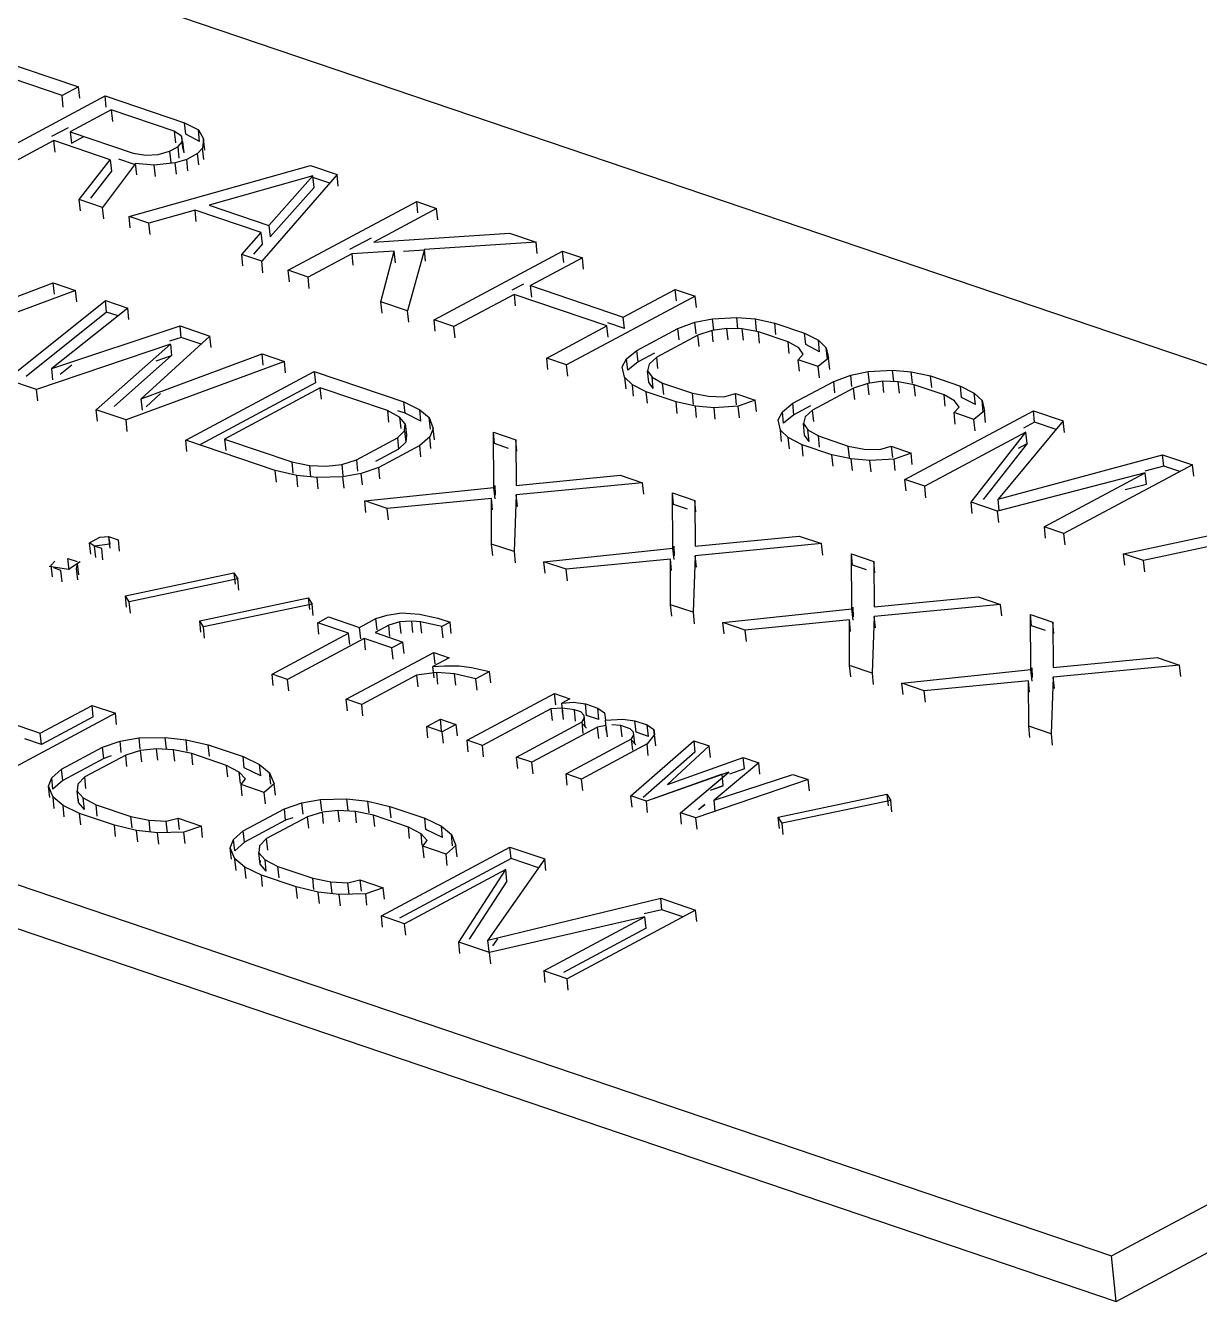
# Model space of a CAD drawing. Header units: millimetres. Extents: x 0 to 594, y 0 to 420.
# Drawn here: x 508.285 to 510.595, y 265.233 to 267.744 of the extents above; entities that cross this region are included whole.
import ezdxf

# ---------------------------------------------------------------- set-up
doc = ezdxf.new("R2010")
doc.units = ezdxf.units.MM
doc.header["$LTSCALE"] = 32.67
doc.layers.add('ASSEM_MEM', color=7, linetype='CONTINUOUS')

msp = doc.modelspace()

# ---------------------------------------------------------------- linework, layer by layer
at = {"layer": 'ASSEM_MEM', "color": 7, "linetype": 'CONTINUOUS'}
for p, q in [((510.4221, 265.3231), (515.6193, 268.1009)), ((510.4314, 265.2335), (515.6286, 268.0112)), ((511.2498, 266.8587), (508.3898, 267.8289)), ((508.1542, 267.703), (508.3891, 267.6233)), ((508.3568, 267.6061), (508.1611, 267.6725)), ((508.1884, 267.4704), (508.4413, 267.6056)), ((508.3891, 267.6233), (508.3568, 267.6061)), ((508.3591, 267.5837), (508.3568, 267.6061)), ((508.3914, 267.6009), (508.3891, 267.6233)), ((508.4413, 267.6056), (508.5979, 267.5525)), ((508.4436, 267.5832), (508.4413, 267.6056)), ((508.4535, 267.578), (508.3728, 267.5348)), ((508.5775, 267.5359), (508.4535, 267.578)), ((508.4535, 267.578), (508.4559, 267.5555)), ((508.3684, 267.543), (508.3361, 267.5258)), ((508.3728, 267.5348), (508.4968, 267.4928)), ((508.3728, 267.5348), (508.3751, 267.5124)), ((508.5917, 267.5264), (508.5775, 267.5359)), ((508.5775, 267.5359), (508.5798, 267.5135)), ((508.5979, 267.5525), (508.6251, 267.5386)), ((508.6002, 267.5301), (508.5979, 267.5525)), ((508.6274, 267.5161), (508.6002, 267.5301)), ((508.6251, 267.5386), (508.6351, 267.5211)), ((508.6274, 267.5161), (508.6251, 267.5386)), ((508.3405, 267.5176), (508.2275, 267.4572)), ((508.4514, 267.4799), (508.3405, 267.5176)), ((508.3428, 267.4951), (508.3405, 267.5176)), ((508.3751, 267.5124), (508.3998, 267.5256)), ((508.5682, 267.4967), (508.5844, 267.5054)), ((508.5844, 267.5054), (508.594, 267.5162)), ((508.5844, 267.5054), (508.5867, 267.483)), ((508.5917, 267.5264), (508.594, 267.504)), ((508.594, 267.5162), (508.5917, 267.5264)), ((508.594, 267.5162), (508.5963, 267.4938)), ((508.6351, 267.5211), (508.6331, 267.5029)), ((508.6374, 267.4987), (508.6351, 267.5211)), ((508.3906, 267.4018), (508.4514, 267.4799)), ((508.4514, 267.4799), (508.4538, 267.4575)), ((508.4991, 267.4703), (508.4683, 267.4808)), ((508.4968, 267.4928), (508.5217, 267.489)), ((508.5217, 267.489), (508.5455, 267.4903)), ((508.5455, 267.4903), (508.5682, 267.4967)), ((508.5682, 267.4967), (508.5705, 267.4743)), ((508.602, 267.4806), (508.5793, 267.4742)), ((508.594, 267.504), (508.5963, 267.4938)), ((508.6235, 267.4921), (508.602, 267.4806)), ((508.6043, 267.4582), (508.602, 267.4806)), ((508.6331, 267.5029), (508.6235, 267.4921)), ((508.6258, 267.4697), (508.6235, 267.4921)), ((508.6354, 267.4805), (508.6331, 267.5029)), ((508.4538, 267.4575), (508.4127, 267.4047)), ((508.5013, 267.4724), (508.4363, 267.3863)), ((508.4885, 267.3686), (508.8458, 267.4684)), ((508.5382, 267.4693), (508.5013, 267.4724)), ((508.5037, 267.45), (508.5013, 267.4724)), ((508.5793, 267.4742), (508.5382, 267.4693)), ((508.5405, 267.4469), (508.5382, 267.4693)), ((508.5816, 267.4518), (508.5793, 267.4742)), ((508.8458, 267.4684), (508.898, 267.4507)), ((508.8504, 267.448), (508.6464, 267.3903)), ((508.898, 267.4507), (508.7495, 267.2801)), ((508.7638, 267.3505), (508.8504, 267.448)), ((508.8835, 267.434), (508.8481, 267.446)), ((508.8527, 267.4256), (508.8504, 267.448)), ((508.9003, 267.4283), (508.898, 267.4507)), ((508.8527, 267.4256), (508.7661, 267.328)), ((508.4363, 267.3863), (508.3906, 267.4018)), ((508.3929, 267.3794), (508.3906, 267.4018)), ((508.4386, 267.3639), (508.4363, 267.3863)), ((508.6183, 267.381), (508.5276, 267.3553)), ((508.7488, 267.3367), (508.6183, 267.381)), ((508.6206, 267.3586), (508.6183, 267.381)), ((508.6464, 267.3903), (508.7638, 267.3505)), ((508.8017, 267.2624), (509.0546, 267.3976)), ((509.0937, 267.3843), (508.97, 267.3181)), ((509.0546, 267.3976), (509.0937, 267.3843)), ((509.0569, 267.3752), (509.0546, 267.3976)), ((509.096, 267.3619), (509.0937, 267.3843)), ((508.5276, 267.3553), (508.4885, 267.3686)), ((508.4908, 267.3462), (508.4885, 267.3686)), ((508.53, 267.3329), (508.5276, 267.3553)), ((508.7103, 267.2934), (508.7488, 267.3367)), ((508.7511, 267.3143), (508.7488, 267.3367)), ((508.7638, 267.3505), (508.7661, 267.328)), ((508.97, 267.3181), (509.2373, 267.3356)), ((509.2373, 267.3356), (509.2895, 267.3179)), ((508.7511, 267.3143), (508.7334, 267.2944)), ((508.9647, 267.3259), (508.9225, 267.3033)), ((509.2895, 267.3179), (509.0698, 267.3031)), ((509.2918, 267.2955), (509.2895, 267.3179)), ((508.7495, 267.2801), (508.7103, 267.2934)), ((508.7126, 267.271), (508.7103, 267.2934)), ((508.7518, 267.2577), (508.7495, 267.2801)), ((508.9269, 267.2951), (508.8408, 267.2491)), ((509.0102, 267.2998), (508.9269, 267.2951)), ((508.9269, 267.2951), (508.9292, 267.2727)), ((508.9843, 267.2004), (509.0102, 267.2998)), ((509.0126, 267.2774), (509.0102, 267.2998)), ((509.0698, 267.3021), (509.0289, 267.2994)), ((509.0698, 267.3031), (509.0365, 267.1827)), ((509.0721, 267.2807), (509.0698, 267.3031)), ((509.0887, 267.165), (509.3416, 267.3002)), ((509.3808, 267.2869), (509.2785, 267.2323)), ((509.3416, 267.3002), (509.3808, 267.2869)), ((509.344, 267.2778), (509.3416, 267.3002)), ((509.3831, 267.2645), (509.3808, 267.2869)), ((508.8408, 267.2491), (508.8017, 267.2624)), ((508.804, 267.24), (508.8017, 267.2624)), ((508.1015, 267.149), (508.3393, 267.2376)), ((508.3393, 267.2376), (508.3834, 267.2227)), ((508.3416, 267.2152), (508.3393, 267.2376)), ((508.8431, 267.2267), (508.8408, 267.2491)), ((509.2647, 267.2354), (509.2419, 267.2232)), ((509.2785, 267.2323), (509.4612, 267.1703)), ((509.2809, 267.2098), (509.2785, 267.2323)), ((508.3834, 267.2227), (508.0717, 267.1074)), ((508.3857, 267.2002), (508.3834, 267.2227)), ((509.2463, 267.215), (509.1279, 267.1517)), ((509.4289, 267.153), (509.2463, 267.215)), ((509.2463, 267.215), (509.2486, 267.1926)), ((509.6026, 267.2117), (509.3497, 267.0765)), ((509.4612, 267.1703), (509.5635, 267.2249)), ((509.5635, 267.2249), (509.6026, 267.2117)), ((509.5658, 267.2025), (509.5635, 267.2249)), ((509.6049, 267.1892), (509.6026, 267.2117)), ((508.2479, 267.0476), (508.4421, 267.2027)), ((508.4444, 267.1803), (508.2858, 267.0537)), ((508.4861, 267.1878), (508.3364, 267.0693)), ((508.4421, 267.2027), (508.4861, 267.1878)), ((508.4444, 267.1803), (508.4421, 267.2027)), ((508.467, 267.1727), (508.4444, 267.1803)), ((508.4884, 267.1654), (508.4861, 267.1878)), ((509.0365, 267.1827), (508.9843, 267.2004)), ((508.9866, 267.178), (508.9843, 267.2004)), ((509.0388, 267.1603), (509.0365, 267.1827)), ((508.3364, 267.0693), (508.5889, 267.1529)), ((508.5889, 267.1529), (508.6476, 267.133)), ((508.5912, 267.1305), (508.5889, 267.1529)), ((509.1279, 267.1517), (509.0887, 267.165)), ((509.091, 267.1426), (509.0887, 267.165)), ((509.3105, 267.0898), (509.4289, 267.153)), ((509.4313, 267.1306), (509.4289, 267.153)), ((509.4635, 267.1479), (509.4309, 267.1589)), ((509.4635, 267.1479), (509.4612, 267.1703)), ((509.5687, 267.1479), (509.6021, 267.1601)), ((509.6021, 267.1601), (509.6367, 267.1672)), ((509.6045, 267.1377), (509.6021, 267.1601)), ((509.6367, 267.1672), (509.6843, 267.1698)), ((509.639, 267.1448), (509.6367, 267.1672)), ((509.6843, 267.1698), (509.7212, 267.1667)), ((509.6867, 267.1474), (509.6843, 267.1698)), ((509.7212, 267.1667), (509.7592, 267.1585)), ((509.7235, 267.1443), (509.7212, 267.1667)), ((509.7592, 267.1585), (509.8179, 267.1386)), ((509.7615, 267.1361), (509.7592, 267.1585)), ((505.0598, 267.1423), (510.4221, 265.3231)), ((508.6476, 267.133), (508.5126, 267.0096)), ((508.5912, 267.1305), (508.5679, 267.1228)), ((508.6303, 267.1172), (508.5912, 267.1305)), ((508.6499, 267.1106), (508.6476, 267.133)), ((509.1302, 267.1293), (509.1279, 267.1517)), ((509.488, 267.1048), (509.5687, 267.1479)), ((509.6078, 267.1346), (509.5271, 267.0915)), ((509.571, 267.1255), (509.5687, 267.1479)), ((509.6359, 267.1439), (509.6078, 267.1346)), ((509.6102, 267.1122), (509.6078, 267.1346)), ((509.6651, 267.1481), (509.6359, 267.1439)), ((509.6382, 267.1215), (509.6359, 267.1439)), ((509.6954, 267.1473), (509.6651, 267.1481)), ((509.6674, 267.1257), (509.6651, 267.1481)), ((509.7269, 267.1413), (509.6954, 267.1473)), ((509.6977, 267.1248), (509.6954, 267.1473)), ((509.7856, 267.1214), (509.7269, 267.1413)), ((509.7292, 267.1189), (509.7269, 267.1413)), ((509.8179, 267.1386), (509.8452, 267.1247)), ((509.8202, 267.1162), (509.8179, 267.1386)), ((508.5698, 267.1171), (508.3066, 267.0277)), ((508.424, 266.9879), (508.5698, 267.1171)), ((508.5698, 267.1171), (508.5721, 267.0947)), ((509.4676, 267.0882), (509.488, 267.1048)), ((509.4903, 267.0824), (509.488, 267.1048)), ((509.8063, 267.1096), (509.7856, 267.1214)), ((509.7879, 267.0989), (509.7856, 267.1214)), ((509.8151, 267.0972), (509.8063, 267.1096)), ((509.8475, 267.1023), (509.8202, 267.1162)), ((509.8452, 267.1247), (509.8605, 267.1101)), ((509.8475, 267.1023), (509.8452, 267.1247)), ((509.8628, 267.0877), (509.8605, 267.1101)), ((509.8605, 267.1101), (509.8651, 267.0897)), ((508.5721, 267.0947), (508.4592, 266.9945)), ((508.7944, 267.0832), (508.4827, 266.968)), ((508.5126, 267.0096), (508.7503, 267.0982)), ((508.5418, 267.0844), (508.5721, 267.0947)), ((508.7503, 267.0982), (508.7944, 267.0832)), ((508.7527, 267.0757), (508.7503, 267.0982)), ((508.7967, 267.0608), (508.7944, 267.0832)), ((509.3497, 267.0765), (509.3105, 267.0898)), ((509.3129, 267.0673), (509.3105, 267.0898)), ((509.4591, 267.0723), (509.4676, 267.0882)), ((509.4699, 267.0658), (509.4676, 267.0882)), ((509.4903, 267.0824), (509.4699, 267.0658)), ((509.5227, 267.0997), (509.4903, 267.0824)), ((509.5121, 267.0778), (509.509, 267.0647)), ((509.5271, 267.0915), (509.5121, 267.0778)), ((509.5294, 267.0691), (509.5271, 267.0915)), ((509.8055, 267.0864), (509.8151, 267.0972)), ((509.8447, 267.0731), (509.8055, 267.0864)), ((509.8078, 267.064), (509.8055, 267.0864)), ((509.8651, 267.0897), (509.8447, 267.0731)), ((509.8674, 267.0673), (509.8651, 267.0897)), ((508.3387, 267.0469), (508.3364, 267.0693)), ((508.353, 267.0582), (508.3762, 267.0765)), ((508.6002, 266.9281), (508.8531, 267.0633)), ((508.8531, 267.0633), (509.0293, 267.0035)), ((508.8531, 267.0633), (508.8554, 267.0409)), ((509.352, 267.0541), (509.3497, 267.0765)), ((509.4637, 267.0519), (509.4591, 267.0723)), ((509.509, 267.0647), (509.5178, 267.0523)), ((509.5114, 267.0423), (509.509, 267.0647)), ((509.5178, 267.0523), (509.5386, 267.0406)), ((509.5202, 267.0299), (509.5178, 267.0523)), ((509.847, 267.0507), (509.8447, 267.0731)), ((509.8753, 267.0439), (509.9088, 267.0561)), ((509.9088, 267.0561), (509.9433, 267.0632)), ((509.9111, 267.0337), (509.9088, 267.0561)), ((509.9433, 267.0632), (509.991, 267.0658)), ((509.9457, 267.0407), (509.9433, 267.0632)), ((509.991, 267.0658), (510.0278, 267.0627)), ((509.9933, 267.0434), (509.991, 267.0658)), ((510.0278, 267.0627), (510.0658, 267.0545)), ((510.0302, 267.0403), (510.0278, 267.0627)), ((510.0658, 267.0545), (510.1246, 267.0346)), ((510.0682, 267.0321), (510.0658, 267.0545)), ((508.3066, 267.0277), (508.2479, 267.0476)), ((508.3089, 267.0053), (508.3066, 267.0277)), ((508.8554, 267.0409), (508.6292, 266.92)), ((508.8649, 267.0311), (508.6765, 266.9304)), ((508.997, 266.9863), (508.8649, 267.0311)), ((508.8672, 267.0087), (508.8649, 267.0311)), ((509.479, 267.0373), (509.4637, 267.0519)), ((509.4637, 267.0519), (509.466, 267.0295)), ((509.5063, 267.0234), (509.479, 267.0373)), ((509.4813, 267.0149), (509.479, 267.0373)), ((509.5202, 267.0299), (509.5114, 267.0423)), ((509.5386, 267.0406), (509.5973, 267.0207)), ((509.5409, 267.0182), (509.5386, 267.0406)), ((509.7946, 267.0008), (509.8753, 267.0439)), ((509.9145, 267.0306), (509.8338, 266.9875)), ((509.8777, 267.0215), (509.8753, 267.0439)), ((509.9425, 267.0399), (509.9145, 267.0306)), ((509.9168, 267.0082), (509.9145, 267.0306)), ((509.9717, 267.0441), (509.9425, 267.0399)), ((509.9449, 267.0175), (509.9425, 267.0399)), ((510.0021, 267.0432), (509.9717, 267.0441)), ((509.9741, 267.0217), (509.9717, 267.0441)), ((510.0335, 267.0373), (510.0021, 267.0432)), ((510.0044, 267.0208), (510.0021, 267.0432)), ((510.0923, 267.0173), (510.0335, 267.0373)), ((510.0359, 267.0148), (510.0335, 267.0373)), ((510.1246, 267.0346), (510.1518, 267.0206)), ((510.1269, 267.0122), (510.1246, 267.0346)), ((508.5149, 266.9871), (508.5126, 267.0096)), ((508.522, 266.9937), (508.5507, 267.0198)), ((509.0293, 267.0035), (509.0606, 266.9882)), ((509.0316, 266.9811), (509.0293, 267.0035)), ((509.565, 267.0034), (509.5063, 267.0234)), ((509.5086, 267.0009), (509.5063, 267.0234)), ((509.603, 266.9952), (509.565, 267.0034)), ((509.5673, 266.981), (509.565, 267.0034)), ((509.5973, 267.0207), (509.6288, 267.0147)), ((509.5996, 266.9983), (509.5973, 267.0207)), ((509.6288, 267.0147), (509.6591, 267.0138)), ((509.6591, 267.0138), (509.6818, 267.0202)), ((509.6818, 267.0202), (509.7209, 267.007)), ((509.6841, 266.9978), (509.6818, 267.0202)), ((509.7209, 267.007), (509.6875, 266.9948)), ((509.7232, 266.9845), (509.7209, 267.007)), ((510.113, 267.0056), (510.0923, 267.0173)), ((510.0946, 266.9949), (510.0923, 267.0173)), ((510.1218, 266.9932), (510.113, 267.0056)), ((510.1541, 266.9982), (510.1269, 267.0122)), ((510.1518, 267.0206), (510.1671, 267.006)), ((510.1541, 266.9982), (510.1518, 267.0206)), ((510.1694, 266.9836), (510.1671, 267.006)), ((510.1671, 267.006), (510.1717, 266.9857)), ((508.4827, 266.968), (508.424, 266.9879)), ((508.4263, 266.9655), (508.424, 266.9879)), ((509.0209, 266.9734), (508.997, 266.9863)), ((508.997, 266.9863), (508.9993, 266.9639)), ((509.0316, 266.9811), (509.0176, 266.9859)), ((509.0629, 266.9658), (509.0316, 266.9811)), ((509.0606, 266.9882), (509.0792, 266.9725)), ((509.0629, 266.9658), (509.0606, 266.9882)), ((509.6398, 266.9921), (509.603, 266.9952)), ((509.6053, 266.9728), (509.603, 266.9952)), ((509.6875, 266.9948), (509.6398, 266.9921)), ((509.6422, 266.9697), (509.6398, 266.9921)), ((509.6898, 266.9724), (509.6875, 266.9948)), ((509.7658, 266.9682), (509.7742, 266.9842)), ((509.7742, 266.9842), (509.7946, 267.0008)), ((509.7766, 266.9617), (509.7742, 266.9842)), ((509.7969, 266.9783), (509.7766, 266.9617)), ((509.7969, 266.9783), (509.7946, 267.0008)), ((509.8294, 266.9957), (509.7969, 266.9783)), ((509.8338, 266.9875), (509.8188, 266.9738)), ((509.8361, 266.9651), (509.8338, 266.9875)), ((510.0152, 266.8507), (510.2681, 266.9859)), ((510.1122, 266.9824), (510.1218, 266.9932)), ((510.1513, 266.9691), (510.1122, 266.9824)), ((510.1145, 266.96), (510.1122, 266.9824)), ((510.1717, 266.9857), (510.1513, 266.9691)), ((510.174, 266.9633), (510.1717, 266.9857)), ((510.2681, 266.9859), (510.3268, 266.966)), ((510.2704, 266.9635), (510.2681, 266.9859)), ((508.4851, 266.9455), (508.4827, 266.968)), ((509.0322, 266.9602), (509.0209, 266.9734)), ((509.0209, 266.9734), (509.0233, 266.951)), ((509.0307, 266.9466), (509.0322, 266.9602)), ((509.0322, 266.9602), (509.0345, 266.9378)), ((509.0815, 266.9501), (509.0792, 266.9725)), ((509.0792, 266.9725), (509.087, 266.951)), ((509.7703, 266.9479), (509.7658, 266.9682)), ((509.8188, 266.9738), (509.8157, 266.9607)), ((509.8157, 266.9607), (509.8245, 266.9483)), ((509.818, 266.9383), (509.8157, 266.9607)), ((510.1536, 266.9467), (510.1513, 266.9691)), ((510.3268, 266.966), (510.1986, 266.812)), ((510.2704, 266.9635), (510.249, 266.9521)), ((510.3128, 266.9491), (510.2704, 266.9635)), ((510.3291, 266.9436), (510.3268, 266.966)), ((508.7763, 266.8684), (508.6002, 266.9281)), ((508.6025, 266.9057), (508.6002, 266.9281)), ((508.6765, 266.9304), (508.8086, 266.8856)), ((508.6765, 266.9304), (508.6788, 266.908)), ((508.9358, 266.8895), (509.0166, 266.9326)), ((509.0166, 266.9326), (509.0307, 266.9466)), ((509.0166, 266.9326), (509.0189, 266.9102)), ((509.0307, 266.9466), (509.0331, 266.9242)), ((509.0345, 266.9378), (509.0331, 266.9242)), ((509.0802, 266.9346), (509.0606, 266.9177)), ((509.087, 266.951), (509.0802, 266.9346)), ((509.0825, 266.9121), (509.0802, 266.9346)), ((509.0893, 266.9286), (509.087, 266.951)), ((509.2054, 266.9438), (509.2494, 266.9288)), ((509.2077, 266.9214), (509.2054, 266.9438)), ((509.2064, 266.8353), (509.2054, 266.9438)), ((509.2518, 266.9064), (509.2494, 266.9288)), ((509.2494, 266.9288), (509.25, 266.8393)), ((509.7857, 266.9333), (509.7703, 266.9479)), ((509.7727, 266.9255), (509.7703, 266.9479)), ((509.8129, 266.9193), (509.7857, 266.9333)), ((509.788, 266.9109), (509.7857, 266.9333)), ((509.8268, 266.9259), (509.818, 266.9383)), ((509.8245, 266.9483), (509.8452, 266.9366)), ((509.8268, 266.9259), (509.8245, 266.9483)), ((509.8452, 266.9366), (509.9039, 266.9167)), ((509.8475, 266.9142), (509.8452, 266.9366)), ((510.2534, 266.9439), (510.0543, 266.8374)), ((510.1456, 266.8064), (510.2534, 266.9439)), ((510.2557, 266.9214), (510.2534, 266.9439)), ((509.0189, 266.9102), (508.9737, 266.8861)), ((509.0606, 266.9177), (508.9799, 266.8745)), ((509.0331, 266.9242), (509.0189, 266.9102)), ((509.0629, 266.8953), (509.0606, 266.9177)), ((509.235, 266.9121), (509.2077, 266.9214)), ((509.8716, 266.8994), (509.8129, 266.9193)), ((509.8152, 266.8969), (509.8129, 266.9193)), ((509.9039, 266.9167), (509.9354, 266.9107)), ((509.9062, 266.8942), (509.9039, 266.9167)), ((509.9354, 266.9107), (509.9657, 266.9098)), ((509.9657, 266.9098), (509.9884, 266.9162)), ((509.9884, 266.9162), (510.0275, 266.9029)), ((509.9884, 266.9162), (509.9907, 266.8938)), ((510.0275, 266.9029), (509.9941, 266.8908)), ((510.0299, 266.8805), (510.0275, 266.9029)), ((510.2557, 266.9214), (510.1692, 266.8112)), ((510.2386, 266.9123), (510.2557, 266.9214)), ((508.8086, 266.8856), (508.8434, 266.8785)), ((508.8086, 266.8856), (508.8109, 266.8632)), ((508.8434, 266.8785), (508.8761, 266.8768)), ((508.8434, 266.8785), (508.8457, 266.8561)), ((508.8761, 266.8768), (508.907, 266.8805)), ((508.907, 266.8805), (508.9358, 266.8895)), ((508.907, 266.8805), (508.9093, 266.858)), ((508.9358, 266.8895), (508.9381, 266.8671)), ((509.9096, 266.8912), (509.8716, 266.8994)), ((509.8739, 266.877), (509.8716, 266.8994)), ((509.9465, 266.8881), (509.9096, 266.8912)), ((509.9119, 266.8688), (509.9096, 266.8912)), ((509.9941, 266.8908), (509.9465, 266.8881)), ((509.9488, 266.8657), (509.9465, 266.8881)), ((509.9964, 266.8684), (509.9941, 266.8908)), ((510.1986, 266.812), (510.5225, 266.8996)), ((510.5812, 266.8797), (510.3283, 266.7445)), ((510.5248, 266.8772), (510.4875, 266.8671)), ((510.5225, 266.8996), (510.5812, 266.8797)), ((510.5248, 266.8772), (510.5225, 266.8996)), ((510.5565, 266.8664), (510.5248, 266.8772)), ((510.5836, 266.8572), (510.5812, 266.8797)), ((508.8184, 266.8588), (508.7763, 266.8684)), ((508.7786, 266.8459), (508.7763, 266.8684)), ((508.8585, 266.8546), (508.8184, 266.8588)), ((508.8207, 266.8364), (508.8184, 266.8588)), ((508.9094, 266.8561), (508.8585, 266.8546)), ((508.8609, 266.8322), (508.8585, 266.8546)), ((508.9456, 266.8626), (508.9094, 266.8561)), ((508.9117, 266.8337), (508.9094, 266.8561)), ((508.9799, 266.8745), (508.9456, 266.8626)), ((508.9479, 266.8402), (508.9456, 266.8626)), ((508.9822, 266.8521), (508.9799, 266.8745)), ((509.25, 266.8393), (509.455, 266.8591)), ((509.455, 266.8591), (509.499, 266.8442)), ((510.4883, 266.8642), (510.1978, 266.7887)), ((510.2892, 266.7578), (510.4883, 266.8642)), ((510.4906, 266.8418), (510.4883, 266.8642)), ((508.9525, 266.8086), (509.2064, 266.8353)), ((509.2087, 266.8129), (509.2064, 266.8353)), ((509.2085, 266.8389), (509.2087, 266.82)), ((509.499, 266.8442), (509.2505, 266.8204)), ((509.5013, 266.8218), (509.499, 266.8442)), ((510.0543, 266.8374), (510.0152, 266.8507)), ((510.0175, 266.8283), (510.0152, 266.8507)), ((510.0566, 266.815), (510.0543, 266.8374)), ((510.4487, 266.8309), (510.4906, 266.8418)), ((508.9965, 266.7937), (508.9525, 266.8086)), ((508.9548, 266.7862), (508.9525, 266.8086)), ((509.2015, 266.8134), (508.9965, 266.7937)), ((509.2038, 266.791), (509.2015, 266.8134)), ((509.202, 266.7239), (509.2015, 266.8134)), ((509.2505, 266.8204), (509.2461, 266.709)), ((509.2528, 266.7979), (509.2505, 266.8204)), ((509.5577, 266.8243), (509.6018, 266.8093)), ((509.56, 266.8018), (509.5577, 266.8243)), ((509.5587, 266.7158), (509.5577, 266.8243)), ((509.5873, 266.7926), (509.56, 266.8018)), ((509.6041, 266.7869), (509.6018, 266.8093)), ((509.6018, 266.8093), (509.6023, 266.7198)), ((510.1978, 266.7887), (510.1456, 266.8064)), ((510.148, 266.784), (510.1456, 266.8064)), ((510.201, 266.7896), (510.1986, 266.812)), ((508.9988, 266.7712), (508.9965, 266.7937)), ((510.2002, 266.7663), (510.1978, 266.7887)), ((510.4458, 266.7046), (510.8023, 266.7812)), ((510.3283, 266.7445), (510.2892, 266.7578)), ((510.2892, 266.7578), (510.2915, 266.7353)), ((510.8414, 266.7679), (510.4849, 266.6914)), ((508.4109, 266.7265), (508.431, 266.7372)), ((508.4208, 266.7196), (508.4109, 266.7265)), ((508.4133, 266.7041), (508.4109, 266.7265)), ((508.431, 266.7372), (508.4483, 266.7384)), ((508.4483, 266.7384), (508.4669, 266.7321)), ((508.4483, 266.7384), (508.4506, 266.7159)), ((508.4483, 266.7384), (508.4508, 266.7235)), ((508.4669, 266.7321), (508.4692, 266.7096)), ((509.6023, 266.7198), (509.8073, 266.7396)), ((509.8073, 266.7396), (509.8513, 266.7247)), ((510.3306, 266.7221), (510.3283, 266.7445)), ((508.4508, 266.7235), (508.4208, 266.7196)), ((508.4348, 266.7149), (508.4208, 266.7196)), ((508.4232, 266.6972), (508.4208, 266.7196)), ((508.4371, 266.6925), (508.4348, 266.7149)), ((509.2461, 266.709), (509.202, 266.7239)), ((509.2044, 266.7015), (509.202, 266.7239)), ((509.2461, 266.709), (509.2484, 266.6866)), ((509.3048, 266.6891), (509.5587, 266.7158)), ((509.561, 266.6934), (509.5587, 266.7158)), ((509.5608, 266.7194), (509.561, 266.7005)), ((509.6028, 266.7008), (509.5984, 266.5895)), ((509.8513, 266.7247), (509.6028, 266.7008)), ((509.6051, 266.6784), (509.6028, 266.7008)), ((509.8536, 266.7022), (509.8513, 266.7247)), ((509.91, 266.7047), (509.9541, 266.6898)), ((509.9123, 266.6823), (509.91, 266.7047)), ((509.911, 266.5963), (509.91, 266.7047)), ((510.4849, 266.6914), (510.4458, 266.7046)), ((510.4481, 266.6822), (510.4458, 266.7046)), ((508.3695, 266.6739), (508.3313, 266.6799)), ((508.3353, 266.682), (508.3427, 266.69)), ((508.3376, 266.6596), (508.3353, 266.682)), ((508.3545, 266.672), (508.3406, 266.6767)), ((508.368, 266.6954), (508.3866, 266.6892)), ((508.3704, 266.673), (508.368, 266.6954)), ((508.392, 266.6885), (508.3695, 266.6739)), ((508.3872, 266.6854), (508.3844, 266.6758)), ((508.3844, 266.6758), (508.3868, 266.6534)), ((508.3895, 266.663), (508.3872, 266.6854)), ((509.3488, 266.6741), (509.3048, 266.6891)), ((509.3071, 266.6667), (509.3048, 266.6891)), ((509.5538, 266.6939), (509.3488, 266.6741)), ((509.5562, 266.6715), (509.5538, 266.6939)), ((509.5543, 266.6044), (509.5538, 266.6939)), ((509.9396, 266.6731), (509.9123, 266.6823)), ((509.9564, 266.6674), (509.9541, 266.6898)), ((509.9541, 266.6898), (509.9546, 266.6003)), ((510.4872, 266.6689), (510.4849, 266.6914)), ((508.3568, 266.6496), (508.3545, 266.672)), ((508.4813, 266.6222), (508.695, 266.6673)), ((508.7025, 266.6553), (508.4888, 266.6103)), ((508.695, 266.6673), (508.7025, 266.6553)), ((508.695, 266.6673), (508.6973, 266.6449)), ((508.7048, 266.6329), (508.7025, 266.6553)), ((509.3511, 266.6517), (509.3488, 266.6741)), ((508.4888, 266.6103), (508.4813, 266.6222)), ((508.4836, 266.5998), (508.4813, 266.6222)), ((508.4912, 266.5879), (508.4888, 266.6103)), ((508.6275, 266.5727), (508.8412, 266.6177)), ((508.8487, 266.6058), (508.635, 266.5607)), ((508.8412, 266.6177), (508.8487, 266.6058)), ((508.8412, 266.6177), (508.8435, 266.5953)), ((508.851, 266.5833), (508.8487, 266.6058)), ((509.5984, 266.5895), (509.5543, 266.6044)), ((509.5567, 266.582), (509.5543, 266.6044)), ((509.9546, 266.6003), (510.1596, 266.6201)), ((510.2036, 266.6051), (509.9551, 266.5813)), ((510.1596, 266.6201), (510.2036, 266.6051)), ((510.2059, 266.5827), (510.2036, 266.6051)), ((508.8597, 266.5691), (508.8812, 266.5806)), ((508.8812, 266.5806), (508.9421, 266.5599)), ((508.9421, 266.5599), (508.9744, 266.5772)), ((508.9744, 266.5772), (508.9967, 266.5838)), ((508.9767, 266.5548), (508.9744, 266.5772)), ((508.9967, 266.5838), (509.025, 266.5883)), ((509.025, 266.5883), (509.0601, 266.5858)), ((509.0601, 266.5858), (509.0959, 266.5783)), ((509.0959, 266.5783), (509.1203, 266.57)), ((509.5984, 266.5895), (509.6007, 266.5671)), ((509.6571, 266.5696), (509.911, 266.5963)), ((509.9133, 266.5738), (509.911, 266.5963)), ((509.9131, 266.5999), (509.9133, 266.5809)), ((509.9551, 266.5813), (509.9507, 266.47)), ((509.9574, 266.5589), (509.9551, 266.5813)), ((510.2623, 266.5852), (510.3064, 266.5703)), ((510.2647, 266.5628), (510.2623, 266.5852)), ((510.2633, 266.4767), (510.2623, 266.5852)), ((508.635, 266.5607), (508.6275, 266.5727)), ((508.6298, 266.5502), (508.6275, 266.5727)), ((508.6373, 266.5383), (508.635, 266.5607)), ((508.9206, 266.5484), (508.8597, 266.5691)), ((508.862, 266.5467), (508.8597, 266.5691)), ((508.9445, 266.5375), (508.9421, 266.5599)), ((508.9995, 266.564), (508.9726, 266.5496)), ((509.0217, 266.5706), (508.9995, 266.564)), ((509.0018, 266.5416), (508.9995, 266.564)), ((509.0447, 266.5722), (509.0217, 266.5706)), ((509.024, 266.5481), (509.0217, 266.5706)), ((509.0622, 266.5709), (509.0447, 266.5722)), ((509.047, 266.5498), (509.0447, 266.5722)), ((509.1041, 266.5614), (509.0622, 266.5709)), ((509.0645, 266.5485), (509.0622, 266.5709)), ((509.1203, 266.57), (509.1041, 266.5614)), ((509.1065, 266.539), (509.1041, 266.5614)), ((509.1226, 266.5476), (509.1203, 266.57)), ((509.7011, 266.5546), (509.6571, 266.5696)), ((509.6594, 266.5471), (509.6571, 266.5696)), ((509.9061, 266.5744), (509.7011, 266.5546)), ((509.7035, 266.5322), (509.7011, 266.5546)), ((509.9085, 266.552), (509.9061, 266.5744)), ((509.9066, 266.4849), (509.9061, 266.5744)), ((510.2919, 266.5536), (510.2647, 266.5628)), ((510.3087, 266.5479), (510.3064, 266.5703)), ((510.3064, 266.5703), (510.3069, 266.4808)), ((508.7699, 266.4679), (508.9206, 266.5484)), ((508.9511, 266.5381), (508.8004, 266.4576)), ((508.9229, 266.526), (508.9206, 266.5484)), ((509.0059, 266.5195), (508.9511, 266.5381)), ((508.9511, 266.5381), (508.9534, 266.5157)), ((508.9726, 266.5496), (509.0274, 266.531)), ((509.0274, 266.531), (509.0059, 266.5195)), ((509.0297, 266.5086), (509.0274, 266.531)), ((508.9161, 266.4183), (509.0883, 266.5104)), ((509.0082, 266.4971), (509.0059, 266.5195)), ((509.1187, 266.5), (509.0864, 266.4828)), ((509.0883, 266.5104), (509.1187, 266.5)), ((509.0906, 266.488), (509.0883, 266.5104)), ((510.3069, 266.4808), (510.5119, 266.5006)), ((510.5119, 266.5006), (510.5559, 266.4856)), ((509.0864, 266.4828), (509.1094, 266.4844)), ((509.0888, 266.4604), (509.0864, 266.4828)), ((509.1094, 266.4844), (509.1384, 266.484)), ((509.1384, 266.484), (509.1621, 266.4806)), ((509.1621, 266.4806), (509.1979, 266.4732)), ((509.9507, 266.47), (509.9066, 266.4849)), ((509.909, 266.4625), (509.9066, 266.4849)), ((510.0094, 266.45), (510.2633, 266.4767)), ((510.2657, 266.4543), (510.2633, 266.4767)), ((510.2654, 266.4804), (510.2656, 266.4614)), ((510.5559, 266.4856), (510.3074, 266.4618)), ((510.5582, 266.4632), (510.5559, 266.4856)), ((508.8004, 266.4576), (508.7699, 266.4679)), ((508.7722, 266.4455), (508.7699, 266.4679)), ((508.8027, 266.4352), (508.8004, 266.4576)), ((509.0541, 266.4655), (508.9465, 266.408)), ((509.0939, 266.4708), (509.0541, 266.4655)), ((509.0541, 266.4655), (509.0565, 266.4431)), ((509.1291, 266.4683), (509.0939, 266.4708)), ((509.0963, 266.4484), (509.0939, 266.4708)), ((509.171, 266.4588), (509.1291, 266.4683)), ((509.1314, 266.4459), (509.1291, 266.4683)), ((509.1979, 266.4732), (509.171, 266.4588)), ((509.1733, 266.4364), (509.171, 266.4588)), ((509.2002, 266.4508), (509.1979, 266.4732)), ((509.9507, 266.47), (509.953, 266.4475)), ((510.0534, 266.4351), (510.0094, 266.45)), ((510.0117, 266.4276), (510.0094, 266.45)), ((510.2584, 266.4549), (510.0534, 266.4351)), ((510.2608, 266.4325), (510.2584, 266.4549)), ((510.259, 266.3654), (510.2584, 266.4549)), ((510.3074, 266.4618), (510.303, 266.3504)), ((510.3097, 266.4394), (510.3074, 266.4618)), ((509.1536, 266.3378), (509.3258, 266.4298)), ((509.3258, 266.4298), (509.3562, 266.4195)), ((509.3281, 266.4074), (509.3258, 266.4298)), ((510.0558, 266.4127), (510.0534, 266.4351)), ((508.1005, 266.424), (508.3137, 266.3517)), ((508.3137, 266.3517), (508.4159, 266.4064)), ((508.4159, 266.4064), (508.4616, 266.3909)), ((508.4182, 266.384), (508.4159, 266.4064)), ((508.9465, 266.408), (508.9161, 266.4183)), ((508.9184, 266.3959), (508.9161, 266.4183)), ((508.9488, 266.3856), (508.9465, 266.408)), ((509.3415, 266.401), (509.3185, 266.3993)), ((509.3562, 266.4195), (509.3401, 266.4108)), ((509.3401, 266.4108), (509.363, 266.4125)), ((509.3424, 266.3884), (509.3401, 266.4108)), ((509.3651, 266.3976), (509.3415, 266.401)), ((509.3438, 266.3785), (509.3415, 266.401)), ((509.363, 266.4125), (509.3866, 266.4091)), ((509.3866, 266.4091), (509.411, 266.4009)), ((509.389, 266.3867), (509.3866, 266.4091)), ((509.411, 266.4009), (509.4239, 266.3918)), ((509.4133, 266.3785), (509.411, 266.4009)), ((508.4616, 266.3909), (508.2086, 266.2557)), ((508.4182, 266.384), (508.316, 266.3293)), ((508.4639, 266.3685), (508.4616, 266.3909)), ((509.0744, 266.3646), (509.1013, 266.379)), ((509.1013, 266.379), (509.1317, 266.3687)), ((509.1036, 266.3566), (509.1013, 266.379)), ((509.3185, 266.3993), (509.184, 266.3274)), ((509.3185, 266.3993), (509.3209, 266.3769)), ((509.3773, 266.3935), (509.3651, 266.3976)), ((509.3674, 266.3752), (509.3651, 266.3976)), ((509.3841, 266.3865), (509.3773, 266.3935)), ((509.3801, 266.3737), (509.3848, 266.3816)), ((509.3864, 266.3641), (509.3841, 266.3865)), ((509.4133, 266.3785), (509.389, 266.3867)), ((509.4239, 266.3918), (509.426, 266.377)), ((509.426, 266.377), (509.4604, 266.3794)), ((509.4283, 266.3546), (509.426, 266.377)), ((509.4604, 266.3794), (509.4841, 266.3761)), ((509.4841, 266.3761), (509.5084, 266.3678)), ((509.4864, 266.3537), (509.4841, 266.3761)), ((508.316, 266.3293), (508.3137, 266.3517)), ((509.1048, 266.3543), (509.0744, 266.3646)), ((509.0767, 266.3422), (509.0744, 266.3646)), ((509.1317, 266.3687), (509.1048, 266.3543)), ((509.1072, 266.3319), (509.1048, 266.3543)), ((509.1317, 266.3687), (509.1341, 266.3463)), ((509.251, 266.3047), (509.3801, 266.3737)), ((509.4106, 266.3634), (509.2814, 266.2944)), ((509.3796, 266.3711), (509.3887, 266.3617)), ((509.3825, 266.3513), (509.3801, 266.3737)), ((509.4274, 266.3671), (509.4106, 266.3634)), ((509.4129, 266.341), (509.4106, 266.3634)), ((509.4298, 266.3447), (509.4274, 266.3671)), ((509.4565, 266.3667), (509.4389, 266.3679)), ((509.4747, 266.3605), (509.4565, 266.3667)), ((509.4588, 266.3442), (509.4565, 266.3667)), ((509.4815, 266.3534), (509.4747, 266.3605)), ((509.4838, 266.331), (509.4815, 266.3534)), ((509.5108, 266.3454), (509.4864, 266.3537)), ((509.5084, 266.3678), (509.5213, 266.3588)), ((509.5108, 266.3454), (509.5084, 266.3678)), ((509.5236, 266.3363), (509.5213, 266.3588)), ((509.5213, 266.3588), (509.5227, 266.3489)), ((510.303, 266.3504), (510.259, 266.3654)), ((510.2613, 266.343), (510.259, 266.3654)), ((510.303, 266.3504), (510.3053, 266.328)), ((508.316, 266.3293), (508.2834, 266.3404)), ((508.4364, 266.3242), (508.4709, 266.336)), ((508.4709, 266.336), (508.5076, 266.3423)), ((508.4732, 266.3136), (508.4709, 266.336)), ((508.5076, 266.3423), (508.5596, 266.3435)), ((508.5076, 266.3423), (508.5099, 266.3199)), ((508.5596, 266.3435), (508.6008, 266.3389)), ((508.5619, 266.3211), (508.5596, 266.3435)), ((508.6008, 266.3389), (508.6442, 266.3289)), ((508.6031, 266.3165), (508.6008, 266.3389)), ((508.6442, 266.3289), (508.7128, 266.3057)), ((508.6466, 266.3065), (508.6442, 266.3289)), ((509.184, 266.3274), (509.1536, 266.3378)), ((509.1559, 266.3153), (509.1536, 266.3378)), ((509.1863, 266.305), (509.184, 266.3274)), ((509.3484, 266.2717), (509.4776, 266.3407)), ((509.508, 266.3304), (509.3789, 266.2613)), ((509.4763, 266.2283), (509.5998, 266.3368)), ((509.4771, 266.338), (509.4861, 266.3287)), ((509.4776, 266.3407), (509.4822, 266.3485)), ((509.4799, 266.3183), (509.4776, 266.3407)), ((509.5227, 266.3489), (509.508, 266.3304)), ((509.5103, 266.3079), (509.508, 266.3304)), ((509.5251, 266.3265), (509.5227, 266.3489)), ((509.6302, 266.3265), (509.5484, 266.2508)), ((509.5998, 266.3368), (509.6302, 266.3265)), ((509.5998, 266.3368), (509.6021, 266.3144)), ((509.6325, 266.3041), (509.6302, 266.3265)), ((508.3556, 266.2811), (508.4364, 266.3242)), ((508.4387, 266.3018), (508.358, 266.2586)), ((508.482, 266.3087), (508.4013, 266.2656)), ((508.4387, 266.3018), (508.4364, 266.3242)), ((508.4532, 266.3068), (508.4387, 266.3018)), ((508.5112, 266.3176), (508.482, 266.3087)), ((508.4843, 266.2863), (508.482, 266.3087)), ((508.5425, 266.3211), (508.5112, 266.3176)), ((508.5135, 266.2952), (508.5112, 266.3176)), ((508.5761, 266.3191), (508.5425, 266.3211)), ((508.5449, 266.2987), (508.5425, 266.3211)), ((508.612, 266.3116), (508.5761, 266.3191)), ((508.5784, 266.2967), (508.5761, 266.3191)), ((508.6805, 266.2884), (508.612, 266.3116)), ((508.6143, 266.2892), (508.612, 266.3116)), ((508.7128, 266.3057), (508.7454, 266.2899)), ((508.7151, 266.2833), (508.7128, 266.3057)), ((509.2814, 266.2944), (509.251, 266.3047)), ((509.2533, 266.2823), (509.251, 266.3047)), ((509.6021, 266.3144), (509.5005, 266.2251)), ((509.5484, 266.2508), (509.6972, 266.3038)), ((509.6972, 266.3038), (509.7276, 266.2935)), ((509.6995, 266.2814), (509.6972, 266.3038)), ((508.3363, 266.2641), (508.3556, 266.2811)), ((508.358, 266.2586), (508.3556, 266.2811)), ((508.7055, 266.2752), (508.6805, 266.2884)), ((508.6828, 266.266), (508.6805, 266.2884)), ((508.7176, 266.2617), (508.7055, 266.2752)), ((508.7078, 266.2528), (508.7055, 266.2752)), ((508.7477, 266.2675), (508.7151, 266.2833)), ((508.7454, 266.2899), (508.7651, 266.2738)), ((508.7477, 266.2675), (508.7454, 266.2899)), ((509.2837, 266.272), (509.2814, 266.2944)), ((509.6686, 266.2752), (509.5219, 266.2233)), ((509.5737, 266.1952), (509.6686, 266.2752)), ((509.7276, 266.2935), (509.6397, 266.2199)), ((509.6995, 266.2814), (509.6701, 266.2709)), ((509.73, 266.271), (509.7276, 266.2935)), ((508.33, 266.2474), (508.3363, 266.2641)), ((508.3387, 266.2417), (508.3363, 266.2641)), ((508.358, 266.2586), (508.3387, 266.2417)), ((508.3874, 266.2515), (508.3865, 266.2377)), ((508.4013, 266.2656), (508.3874, 266.2515)), ((508.4036, 266.2431), (508.4013, 266.2656)), ((508.7091, 266.2505), (508.7176, 266.2617)), ((508.7547, 266.235), (508.7091, 266.2505)), ((508.7114, 266.2281), (508.7091, 266.2505)), ((508.774, 266.252), (508.7547, 266.235)), ((508.7651, 266.2738), (508.774, 266.252)), ((508.7674, 266.2514), (508.7651, 266.2738)), ((508.7764, 266.2295), (508.774, 266.252)), ((509.3789, 266.2613), (509.3484, 266.2717)), ((509.3507, 266.2492), (509.3484, 266.2717)), ((509.3812, 266.2389), (509.3789, 266.2613)), ((509.6556, 266.2709), (509.5067, 266.2179)), ((509.5862, 266.2057), (509.6617, 266.2688)), ((509.8251, 266.2604), (509.6042, 266.1849)), ((509.6397, 266.2199), (509.7946, 266.2707)), ((509.6579, 266.2485), (509.6556, 266.2709)), ((509.7946, 266.2707), (509.8251, 266.2604)), ((509.8274, 266.238), (509.8251, 266.2604)), ((508.339, 266.2256), (508.33, 266.2474)), ((508.3324, 266.225), (508.33, 266.2474)), ((508.3586, 266.2095), (508.339, 266.2256)), ((508.3413, 266.2032), (508.339, 266.2256)), ((508.3865, 266.2377), (508.3985, 266.2242)), ((508.3888, 266.2153), (508.3865, 266.2377)), ((508.3985, 266.2242), (508.4236, 266.211)), ((508.4009, 266.2018), (508.3985, 266.2242)), ((508.7571, 266.2126), (508.7547, 266.235)), ((509.5067, 266.2179), (509.4763, 266.2283)), ((509.4786, 266.2059), (509.4763, 266.2283)), ((509.6327, 266.2395), (509.6579, 266.2485)), ((509.6328, 266.2393), (509.6579, 266.2482)), ((509.7662, 266.1864), (509.9799, 266.2314)), ((509.9799, 266.2314), (509.9874, 266.2195)), ((509.9799, 266.2314), (509.9822, 266.209)), ((508.3913, 266.1937), (508.3586, 266.2095)), ((508.361, 266.1871), (508.3586, 266.2095)), ((508.3888, 266.2153), (508.3893, 266.2222)), ((508.4009, 266.2018), (508.3888, 266.2153)), ((508.4236, 266.211), (508.4921, 266.1877)), ((508.4259, 266.1886), (508.4236, 266.211)), ((508.7134, 266.1597), (508.7941, 266.2028)), ((508.7941, 266.2028), (508.8286, 266.2146)), ((508.7964, 266.1804), (508.7941, 266.2028)), ((508.8286, 266.2146), (508.8654, 266.221)), ((508.8309, 266.1922), (508.8286, 266.2146)), ((508.8654, 266.221), (508.9173, 266.2222)), ((508.8677, 266.1986), (508.8654, 266.221)), ((508.9003, 266.1997), (508.8689, 266.1963)), ((508.9339, 266.1977), (508.9003, 266.1997)), ((508.9026, 266.1773), (508.9003, 266.1997)), ((508.9173, 266.2222), (508.9586, 266.2176)), ((508.9197, 266.1997), (508.9173, 266.2222)), ((508.9586, 266.2176), (509.002, 266.2075)), ((508.9609, 266.1952), (508.9586, 266.2176)), ((509.002, 266.2075), (509.0705, 266.1843)), ((509.0043, 266.1851), (509.002, 266.2075)), ((509.509, 266.1955), (509.5067, 266.2179)), ((509.6217, 266.211), (509.6094, 266.2007)), ((509.6219, 266.2115), (509.6098, 266.2013)), ((509.642, 266.1974), (509.6397, 266.2199)), ((509.9874, 266.2195), (509.7737, 266.1744)), ((509.9897, 266.197), (509.9874, 266.2195)), ((507.643, 266.1794), (510.4314, 265.2335)), ((508.4598, 266.1705), (508.3913, 266.1937)), ((508.3936, 266.1713), (508.3913, 266.1937)), ((508.4921, 266.1877), (508.5279, 266.1803)), ((508.4944, 266.1653), (508.4921, 266.1877)), ((508.5279, 266.1803), (508.5615, 266.1783)), ((508.5303, 266.1579), (508.5279, 266.1803)), ((508.5615, 266.1783), (508.5853, 266.1843)), ((508.5639, 266.1559), (508.5615, 266.1783)), ((508.5853, 266.1843), (508.631, 266.1688)), ((508.5876, 266.1619), (508.5853, 266.1843)), ((508.7964, 266.1804), (508.7157, 266.1373)), ((508.8398, 266.1873), (508.7591, 266.1442)), ((508.811, 266.1854), (508.7964, 266.1804)), ((508.8689, 266.1963), (508.8398, 266.1873)), ((508.8421, 266.1649), (508.8398, 266.1873)), ((508.8712, 266.1739), (508.8689, 266.1963)), ((508.9697, 266.1903), (508.9339, 266.1977)), ((508.9362, 266.1753), (508.9339, 266.1977)), ((509.0382, 266.167), (508.9697, 266.1903)), ((508.972, 266.1679), (508.9697, 266.1903)), ((509.0705, 266.1843), (509.1032, 266.1685)), ((509.0728, 266.1619), (509.0705, 266.1843)), ((509.6042, 266.1849), (509.5737, 266.1952)), ((509.576, 266.1728), (509.5737, 266.1952)), ((509.6065, 266.1625), (509.6042, 266.1849)), ((509.7737, 266.1744), (509.7662, 266.1864)), ((509.7685, 266.1639), (509.7662, 266.1864)), ((509.776, 266.152), (509.7737, 266.1744)), ((508.5033, 266.1604), (508.4598, 266.1705)), ((508.4621, 266.1481), (508.4598, 266.1705)), ((508.5445, 266.1559), (508.5033, 266.1604)), ((508.5056, 266.138), (508.5033, 266.1604)), ((508.5964, 266.157), (508.5445, 266.1559)), ((508.5468, 266.1335), (508.5445, 266.1559)), ((508.631, 266.1688), (508.5964, 266.157)), ((508.5988, 266.1346), (508.5964, 266.157)), ((508.6333, 266.1464), (508.631, 266.1688)), ((508.6941, 266.1427), (508.7134, 266.1597)), ((508.7157, 266.1373), (508.7134, 266.1597)), ((509.0633, 266.1538), (509.0382, 266.167)), ((509.0405, 266.1446), (509.0382, 266.167)), ((509.0753, 266.1403), (509.0633, 266.1538)), ((509.0656, 266.1314), (509.0633, 266.1538)), ((509.1055, 266.1461), (509.0728, 266.1619)), ((509.1032, 266.1685), (509.1229, 266.1524)), ((509.1055, 266.1461), (509.1032, 266.1685)), ((509.1229, 266.1524), (509.1318, 266.1306)), ((509.1252, 266.13), (509.1229, 266.1524)), ((508.6878, 266.1261), (508.6941, 266.1427)), ((508.6967, 266.1042), (508.6878, 266.1261)), ((508.6901, 266.1036), (508.6878, 266.1261)), ((508.6964, 266.1203), (508.6941, 266.1427)), ((508.7157, 266.1373), (508.6964, 266.1203)), ((508.7451, 266.1301), (508.7442, 266.1163)), ((508.7591, 266.1442), (508.7451, 266.1301)), ((508.7614, 266.1218), (508.7591, 266.1442)), ((508.985, 265.9923), (509.238, 266.1275)), ((509.0668, 266.1291), (509.0753, 266.1403)), ((509.1125, 266.1136), (509.0668, 266.1291)), ((509.0691, 266.1067), (509.0668, 266.1291)), ((509.1318, 266.1306), (509.1125, 266.1136)), ((509.1341, 266.1082), (509.1318, 266.1306)), ((509.238, 266.1275), (509.3065, 266.1043)), ((509.2403, 266.1051), (509.238, 266.1275)), ((508.7164, 266.0881), (508.6967, 266.1042)), ((508.699, 266.0818), (508.6967, 266.1042)), ((508.7442, 266.1163), (508.7563, 266.1028)), ((508.7465, 266.0939), (508.7442, 266.1163)), ((508.7465, 266.0939), (508.747, 266.1009)), ((508.7563, 266.1028), (508.7814, 266.0896)), ((508.7586, 266.0804), (508.7563, 266.1028)), ((509.2403, 266.1051), (509.0207, 265.9877)), ((509.1148, 266.0912), (509.1125, 266.1136)), ((509.3065, 266.1043), (509.1946, 265.9447)), ((509.2942, 266.0868), (509.2403, 266.1051)), ((509.3088, 266.0818), (509.3065, 266.1043)), ((508.7491, 266.0724), (508.7164, 266.0881)), ((508.7187, 266.0657), (508.7164, 266.0881)), ((508.7586, 266.0804), (508.7465, 266.0939)), ((508.7814, 266.0896), (508.8499, 266.0664)), ((508.7837, 266.0672), (508.7814, 266.0896)), ((509.2298, 266.0832), (509.0307, 265.9768)), ((509.1373, 265.9407), (509.2298, 266.0832)), ((509.2321, 266.0608), (509.2298, 266.0832)), ((508.8176, 266.0491), (508.7491, 266.0724)), ((508.7514, 266.0499), (508.7491, 266.0724)), ((508.861, 266.0391), (508.8176, 266.0491)), ((508.8199, 266.0267), (508.8176, 266.0491)), ((508.8499, 266.0664), (508.8857, 266.0589)), ((508.8522, 266.044), (508.8499, 266.0664)), ((508.8857, 266.0589), (508.9193, 266.0569)), ((508.888, 266.0365), (508.8857, 266.0589)), ((508.9193, 266.0569), (508.943, 266.063)), ((508.9216, 266.0345), (508.9193, 266.0569)), ((508.943, 266.063), (508.9887, 266.0475)), ((508.943, 266.063), (508.9454, 266.0406)), ((509.2321, 266.0608), (509.1577, 265.9462)), ((508.9022, 266.0345), (508.861, 266.0391)), ((508.8633, 266.0167), (508.861, 266.0391)), ((508.9542, 266.0357), (508.9022, 266.0345)), ((508.9045, 266.0121), (508.9022, 266.0345)), ((508.9887, 266.0475), (508.9542, 266.0357)), ((508.9565, 266.0133), (508.9542, 266.0357)), ((508.991, 266.0251), (508.9887, 266.0475)), ((509.1946, 265.9447), (509.5348, 266.0268)), ((509.5348, 266.0268), (509.6033, 266.0036)), ((509.5371, 266.0044), (509.5348, 266.0268)), ((509.6033, 266.0036), (509.3504, 265.8684)), ((509.5371, 266.0044), (509.5024, 265.996)), ((509.5786, 265.9903), (509.5371, 266.0044)), ((509.6056, 265.9811), (509.6033, 266.0036)), ((509.0307, 265.9768), (508.985, 265.9923)), ((508.9873, 265.9699), (508.985, 265.9923)), ((509.033, 265.9544), (509.0307, 265.9768)), ((509.5038, 265.9903), (509.1981, 265.92)), ((509.3047, 265.8839), (509.5038, 265.9903)), ((509.5061, 265.9679), (509.5038, 265.9903)), ((509.5061, 265.9679), (509.3436, 265.881)), ((509.1981, 265.92), (509.1373, 265.9407)), ((509.1396, 265.9183), (509.1373, 265.9407)), ((509.1969, 265.9223), (509.1946, 265.9447)), ((509.2046, 265.9333), (509.2144, 265.9472)), ((509.2005, 265.8976), (509.1981, 265.92)), ((509.3504, 265.8684), (509.3047, 265.8839)), ((509.3047, 265.8839), (509.307, 265.8614)), ((509.3527, 265.846), (509.3504, 265.8684)), ((510.4314, 265.2335), (510.4221, 265.3231))]:
    msp.add_line(p, q, dxfattribs=at)

doc.saveas('drawing.dxf')
